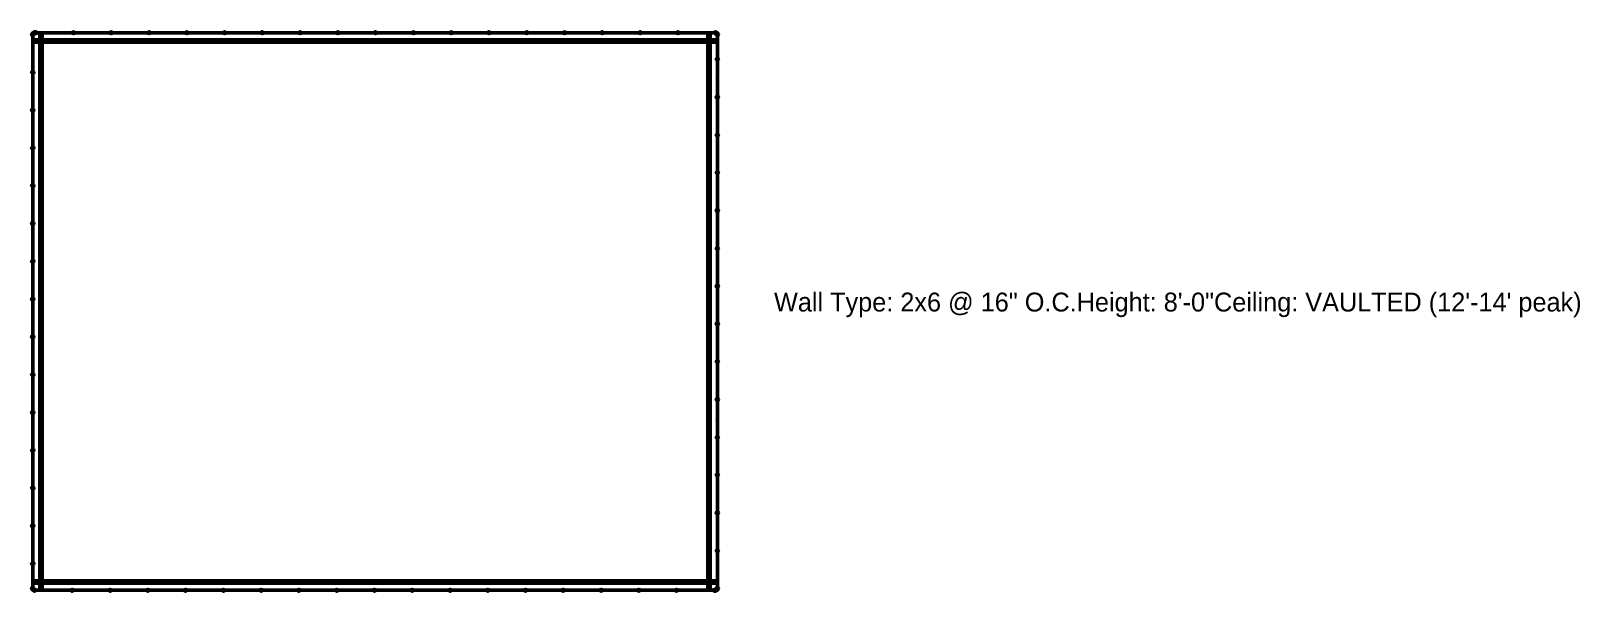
# Model space of a CAD drawing. Header units: metres. Extents: x -1 to 655, y -1 to 237.
import ezdxf

# ---------------------------------------------------------------- set-up
doc = ezdxf.new("R2010")
doc.units = ezdxf.units.M
for name, color, linetype in [('ANCHOR_BOLTS', 1, 'Continuous'), ('STUDS_2X6', 2, 'Continuous'), ('TEXT', 7, 'Continuous')]:
    doc.layers.add(name, color=color, linetype=linetype)
doc.layers.add('BOTTOM_PLATE', color=6, linetype='Continuous', lineweight=50)
doc.layers.add('TOP_PLATES', color=1, linetype='Continuous', lineweight=50)

msp = doc.modelspace()

# ---------------------------------------------------------------- linework, layer by layer
at = {"layer": 'ANCHOR_BOLTS', "color": 1}
for centre in [(0, 236), (2, 236), (74, 236), (146, 236), (218, 236), (290, 236), (290, 216), (0, 164), (290, 144), (0, 92), (290, 72), (0, 20), (0, 0), (72, 0), (144, 0), (216, 0), (288, 0), (290, 0)]:
    msp.add_circle(centre, 0.312, dxfattribs=at)
at = {"layer": 'BOTTOM_PLATE', "lineweight": 50}
for p, q in [((290, 236), (0, 236)), ((0, 236), (0, 0)), ((290, 0), (290, 236)), ((0, 0), (290, 0))]:
    msp.add_line(p, q, dxfattribs=at)
at = {"layer": 'STUDS_2X6', "color": 2}
for centre in [(0.75, 236), (1.25, 236), (17.25, 236), (33.25, 236), (49.25, 236), (65.25, 236), (81.25, 236), (97.25, 236), (113.25, 236), (129.25, 236), (145.25, 236), (161.25, 236), (177.25, 236), (193.25, 236), (209.25, 236), (225.25, 236), (241.25, 236), (257.25, 236), (273.25, 236), (289.25, 236), (0, 235.25), (290, 235.25), (290, 224.75), (0, 219.25), (0, 203.25), (290, 208.75), (290, 192.75), (0, 187.25), (290, 176.75), (0, 171.25), (290, 160.75), (0, 155.25), (290, 144.75), (0, 139.25), (290, 128.75), (0, 123.25), (290, 112.75), (0, 107.25), (0, 91.25), (290, 96.75), (290, 80.75), (0, 75.25), (0, 59.25), (290, 64.75), (290, 48.75), (0, 43.25), (290, 32.75), (0, 27.25), (290, 16.75), (0, 11.25), (0, 0.75), (0.75, 0), (16.75, 0), (32.75, 0), (48.75, 0), (64.75, 0), (80.75, 0), (96.75, 0), (112.75, 0), (128.75, 0), (144.75, 0), (160.75, 0), (176.75, 0), (192.75, 0), (208.75, 0), (224.75, 0), (240.75, 0), (256.75, 0), (272.75, 0), (288.75, 0), (289.25, 0), (290, 0.75)]:
    msp.add_circle(centre, 0.75, dxfattribs=at)
at = {"layer": 'TOP_PLATES', "lineweight": 50}
for p, q in [((290, 233), (0, 233)), ((290, 232.01), (0, 232.01)), ((3, 236), (3, 0)), ((3.99, 236), (3.99, 0)), ((286.01, 0), (286.01, 236)), ((287, 0), (287, 236)), ((0, 3.99), (290, 3.99)), ((0, 3), (290, 3))]:
    msp.add_line(p, q, dxfattribs=at)

# ---------------------------------------------------------------- texts
at = {"layer": 'TEXT'}
msp.add_text('Wall Type: 2x6 @ 16" O.C.Height: 8\'-0"Ceiling: VAULTED (12\'-14\' peak)', height=8, dxfattribs=at).set_placement((314, 118))

doc.saveas('drawing.dxf')
